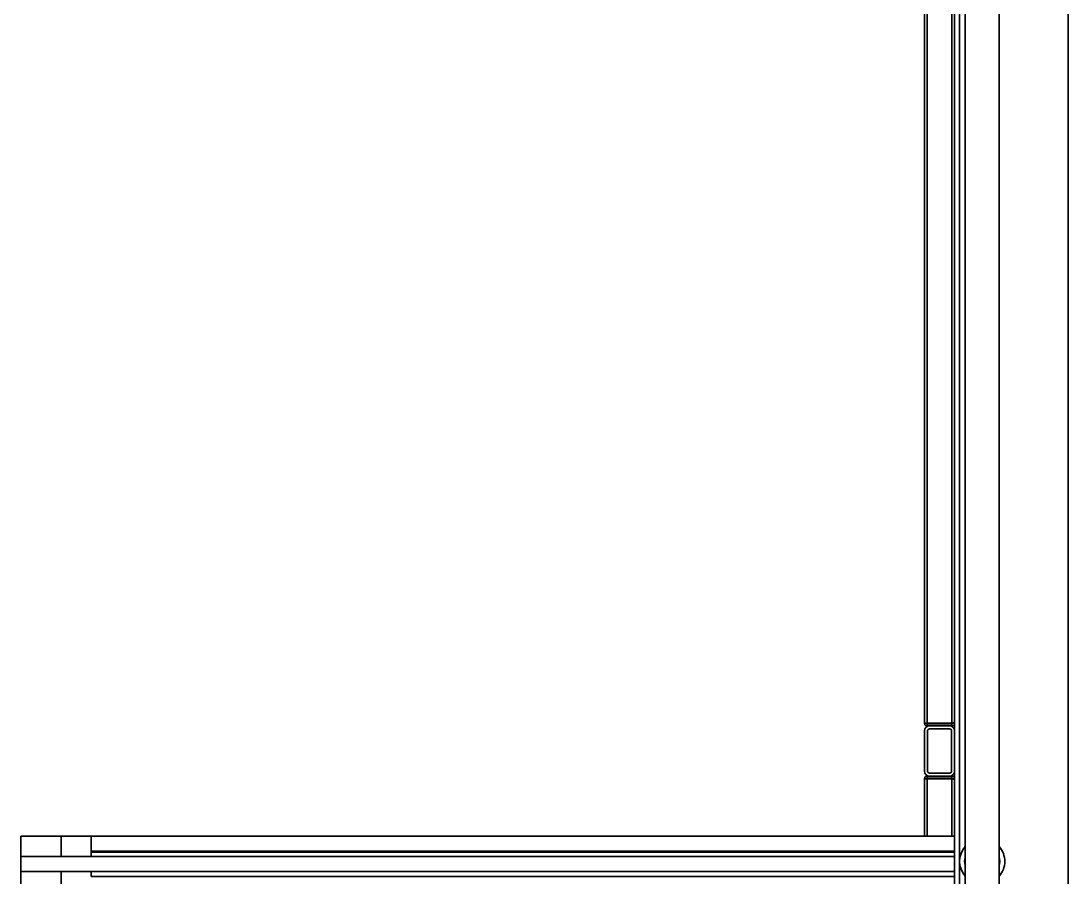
# Model space of a CAD drawing. Header units: millimetres. Extents: x -1052 to 3351, y 0 to 2015.
# Drawn here: x -393.81 to -378.38, y 1710.65 to 1723.27 of the extents above; entities that cross this region are included whole.
import ezdxf

# ---------------------------------------------------------------- set-up
doc = ezdxf.new("R2010")
doc.units = ezdxf.units.MM

msp = doc.modelspace()

# ---------------------------------------------------------------- linework, layer by layer
at = {"color": 7, "linetype": 'Continuous', "lineweight": 35}
for p, q in [((-380.0511, 1699.1993), (-380.0511, 1769.0166)), ((-380.0511, 1699.1993), (-380.0511, 1769.0166)), ((-379.9771, 1699.1993), (-379.9771, 1769.0166)), ((-379.9771, 1699.1993), (-379.9771, 1769.0166)), ((-378.3796, 1699.7835), (-378.3796, 1768.4324)), ((-378.3796, 1699.7835), (-378.3796, 1768.4324)), ((-379.8957, 1732.3699), (-379.8957, 1700.7154)), ((-379.8957, 1732.3699), (-379.8957, 1700.7154)), ((-379.3928, 1700.7154), (-379.3928, 1732.3699)), ((-379.3928, 1700.7154), (-379.3928, 1732.3699)), ((-380.4948, 1712.9222), (-380.4948, 1724.009)), ((-380.4948, 1712.9222), (-380.4948, 1724.009)), ((-380.4543, 1712.9217), (-380.4543, 1724.0095)), ((-380.4543, 1712.9217), (-380.4543, 1724.0095)), ((-380.0915, 1712.9217), (-380.0915, 1724.0095)), ((-380.0915, 1712.9217), (-380.0915, 1724.0095)), ((-380.4948, 1712.2161), (-380.4948, 1712.8077)), ((-380.4948, 1712.2161), (-380.4948, 1712.8077)), ((-380.4543, 1712.9217), (-380.0915, 1712.9217)), ((-380.4543, 1712.9217), (-380.0915, 1712.9217)), ((-380.4543, 1712.8817), (-380.4543, 1712.9113)), ((-380.4543, 1712.9113), (-380.0915, 1712.9113)), ((-380.4543, 1712.8817), (-380.4543, 1712.9113)), ((-380.4543, 1712.9113), (-380.0915, 1712.9113)), ((-380.4543, 1712.8817), (-380.4209, 1712.8817)), ((-380.4543, 1712.8817), (-380.4209, 1712.8817)), ((-380.4504, 1712.2161), (-380.4504, 1712.8077)), ((-380.4504, 1712.2161), (-380.4504, 1712.8077)), ((-380.4209, 1712.8817), (-380.125, 1712.8817)), ((-380.4209, 1712.8817), (-380.125, 1712.8817)), ((-380.4209, 1712.8373), (-380.125, 1712.8373)), ((-380.4209, 1712.8373), (-380.125, 1712.8373)), ((-380.125, 1712.8817), (-380.0915, 1712.8817)), ((-380.125, 1712.8817), (-380.0915, 1712.8817)), ((-380.0954, 1712.8077), (-380.0954, 1712.2161)), ((-380.0954, 1712.8077), (-380.0954, 1712.2161)), ((-380.0915, 1712.9113), (-380.0915, 1712.8817)), ((-380.0915, 1712.9113), (-380.0915, 1712.8817)), ((-380.0511, 1712.9222), (-380.0806, 1712.9222)), ((-380.0511, 1712.9222), (-380.0806, 1712.9222)), ((-380.125, 1712.1865), (-380.4209, 1712.1865)), ((-380.125, 1712.1865), (-380.4209, 1712.1865)), ((-380.4948, 1711.2546), (-380.4948, 1712.1016)), ((-380.4948, 1711.2546), (-380.4948, 1712.1016)), ((-380.4543, 1712.1421), (-380.4543, 1712.1125)), ((-380.4543, 1712.1421), (-380.4209, 1712.1421)), ((-380.4543, 1712.1421), (-380.4543, 1712.1125)), ((-380.4543, 1712.1421), (-380.4209, 1712.1421)), ((-380.4543, 1712.1125), (-380.0915, 1712.1125)), ((-380.4543, 1712.1125), (-380.0915, 1712.1125)), ((-380.4543, 1712.102), (-380.0915, 1712.102)), ((-380.4543, 1711.2546), (-380.4543, 1712.102)), ((-380.4543, 1712.102), (-380.0915, 1712.102)), ((-380.4543, 1711.2546), (-380.4543, 1712.102)), ((-380.125, 1712.1421), (-380.4209, 1712.1421)), ((-380.125, 1712.1421), (-380.4209, 1712.1421)), ((-380.125, 1712.1421), (-380.0915, 1712.1421)), ((-380.125, 1712.1421), (-380.0915, 1712.1421)), ((-380.0915, 1712.1125), (-380.0915, 1712.1421)), ((-380.0915, 1712.1125), (-380.0915, 1712.1421)), ((-380.0915, 1711.2546), (-380.0915, 1712.102)), ((-380.0915, 1711.2546), (-380.0915, 1712.102)), ((-380.0511, 1712.1016), (-380.0806, 1712.1016)), ((-380.0511, 1712.1016), (-380.0806, 1712.1016)), ((-393.8074, 1711.2546), (-393.8074, 1710.9587)), ((-393.2158, 1711.2546), (-393.8074, 1711.2546)), ((-393.8074, 1711.2546), (-393.8074, 1710.9587)), ((-393.2158, 1711.2546), (-393.8074, 1711.2546)), ((-392.772, 1711.2546), (-393.2158, 1711.2546)), ((-393.2158, 1710.9587), (-393.2158, 1711.2546)), ((-392.772, 1711.2546), (-393.2158, 1711.2546)), ((-393.2158, 1710.9587), (-393.2158, 1711.2546)), ((-392.772, 1710.9587), (-392.772, 1711.2546)), ((-380.0511, 1711.2546), (-392.772, 1711.2546)), ((-392.772, 1711.0342), (-392.772, 1711.2546)), ((-392.772, 1710.9587), (-392.772, 1711.2546)), ((-380.0511, 1711.2546), (-392.772, 1711.2546)), ((-392.772, 1711.0342), (-392.772, 1711.2546)), ((-380.0511, 1710.9587), (-393.8074, 1710.9587)), ((-393.8074, 1710.9587), (-393.8074, 1710.7369)), ((-380.0511, 1710.9587), (-393.8074, 1710.9587)), ((-393.8074, 1710.9587), (-393.8074, 1710.7369)), ((-380.0511, 1711.0342), (-392.772, 1711.0342)), ((-380.0511, 1711.0342), (-392.772, 1711.0342)), ((-380.0511, 1711.0194), (-392.772, 1711.0194)), ((-380.0511, 1711.0194), (-392.772, 1711.0194)), ((-393.8074, 1710.7369), (-393.8074, 1707.7785)), ((-380.0511, 1710.7369), (-393.8074, 1710.7369)), ((-393.8074, 1710.7369), (-393.8074, 1707.7785)), ((-380.0511, 1710.7369), (-393.8074, 1710.7369)), ((-393.2158, 1707.7785), (-393.2158, 1710.7369)), ((-393.2158, 1707.7785), (-393.2158, 1710.7369)), ((-392.772, 1710.6629), (-392.772, 1710.7369)), ((-392.772, 1710.6629), (-392.772, 1710.7369)), ((-380.0511, 1710.6629), (-392.772, 1710.6629)), ((-380.0511, 1710.6629), (-392.772, 1710.6629))]:
    msp.add_line(p, q, dxfattribs=at)
for points in [[(-379.3854, 1710.8848), (-379.3881, 1710.9216), (-379.3928, 1710.9462)], [(-379.3854, 1710.8848), (-379.3881, 1710.9216), (-379.3928, 1710.9462)], [(-379.3928, 1710.8234), (-379.3881, 1710.848), (-379.3854, 1710.8848)], [(-379.3928, 1710.8234), (-379.3881, 1710.848), (-379.3854, 1710.8848)]]:
    msp.add_lwpolyline(points, dxfattribs=at)
for centre, radius, start, end in [((-380.4209, 1712.8077), 0.074, 90, 180), ((-380.4209, 1712.8077), 0.074, 90, 180), ((-380.4209, 1712.8077), 0.0296, 90, 180), ((-380.4209, 1712.8077), 0.0296, 90, 180), ((-380.125, 1712.8077), 0.074, 0, 90), ((-380.125, 1712.8077), 0.074, 0, 90), ((-380.125, 1712.8077), 0.0296, 0, 90), ((-380.125, 1712.8077), 0.0296, 0, 90), ((-380.4209, 1712.2161), 0.074, 180, 270), ((-380.4209, 1712.2161), 0.074, 180, 270), ((-380.4209, 1712.2161), 0.0296, 180, 270), ((-380.4209, 1712.2161), 0.0296, 180, 270), ((-380.125, 1712.2161), 0.074, 270, 0), ((-380.125, 1712.2161), 0.0296, 270, 0), ((-380.125, 1712.2161), 0.074, 270, 0), ((-380.125, 1712.2161), 0.0296, 270, 0), ((-379.6443, 1710.8848), 0.3328, 139.07394, 220.92606), ((-379.6443, 1710.8848), 0.3328, 139.07394, 220.92606), ((-379.6443, 1710.8848), 0.3328, 0, 40.92606), ((-379.6443, 1710.8848), 0.3328, 0, 40.92606), ((-379.6443, 1710.8848), 0.2589, 166.27087, 193.72913), ((-379.6443, 1710.8848), 0.2589, 166.27087, 193.72913), ((-379.6443, 1710.8848), 0.3328, 319.07394, 0), ((-379.6443, 1710.8848), 0.3328, 319.07394, 0)]:
    msp.add_arc(centre, radius, start, end, dxfattribs=at)
for points, knots in [([(-380.4543, 1712.9217), (-380.4596, 1712.9218), (-380.4702, 1712.9218), (-380.4836, 1712.9219), (-380.493, 1712.9221), (-380.4942, 1712.9221), (-380.4948, 1712.9222)], [0, 0, 0, 0, 0.6842279, 1.368491, 2.0527012, 2.7369365, 2.7369365, 2.7369365, 2.7369365]), ([(-380.4948, 1712.9222), (-380.4942, 1712.9169), (-380.493, 1712.9062), (-380.4836, 1712.8929), (-380.4702, 1712.8835), (-380.4596, 1712.8823), (-380.4543, 1712.8817)], [0, 0, 0, 0, 1.0718665, 2.143427, 3.215319, 4.2870214, 4.2870214, 4.2870214, 4.2870214]), ([(-380.4543, 1712.9217), (-380.4596, 1712.9218), (-380.4702, 1712.9218), (-380.4836, 1712.9219), (-380.493, 1712.9221), (-380.4942, 1712.9221), (-380.4948, 1712.9222)], [0, 0, 0, 0, 0.6842279, 1.368491, 2.0527012, 2.7369365, 2.7369365, 2.7369365, 2.7369365]), ([(-380.4948, 1712.9222), (-380.4942, 1712.9169), (-380.493, 1712.9062), (-380.4836, 1712.8929), (-380.4702, 1712.8835), (-380.4596, 1712.8823), (-380.4543, 1712.8817)], [0, 0, 0, 0, 1.0718665, 2.143427, 3.215319, 4.2870214, 4.2870214, 4.2870214, 4.2870214]), ([(-380.4652, 1712.9222), (-380.4651, 1712.9207), (-380.4647, 1712.9179), (-380.4622, 1712.9143), (-380.4586, 1712.9118), (-380.4558, 1712.9114), (-380.4543, 1712.9113)], [0, 0, 0, 0, 0.2884172, 0.5769985, 0.8655452, 1.1540563, 1.1540563, 1.1540563, 1.1540563]), ([(-380.4652, 1712.9222), (-380.4651, 1712.9207), (-380.4647, 1712.9179), (-380.4622, 1712.9143), (-380.4586, 1712.9118), (-380.4558, 1712.9114), (-380.4543, 1712.9113)], [0, 0, 0, 0, 0.2884172, 0.5769985, 0.8655452, 1.1540563, 1.1540563, 1.1540563, 1.1540563]), ([(-380.0511, 1712.9326), (-380.0516, 1712.9318), (-380.0526, 1712.9301), (-380.0604, 1712.9277), (-380.0712, 1712.9253), (-380.0823, 1712.9233), (-380.0892, 1712.9221), (-380.0915, 1712.9217)], [0, 0, 0, 0, 0.6790585, 1.3053715, 1.9316647, 2.5579069, 2.8743464, 2.8743464, 2.8743464, 2.8743464]), ([(-380.0511, 1712.9326), (-380.0516, 1712.9318), (-380.0526, 1712.9301), (-380.0604, 1712.9277), (-380.0712, 1712.9253), (-380.0823, 1712.9233), (-380.0892, 1712.9221), (-380.0915, 1712.9217)], [0, 0, 0, 0, 0.6790585, 1.3053715, 1.9316647, 2.5579069, 2.8743464, 2.8743464, 2.8743464, 2.8743464]), ([(-380.0915, 1712.9113), (-380.09, 1712.9115), (-380.0869, 1712.9118), (-380.0833, 1712.9146), (-380.081, 1712.9182), (-380.0808, 1712.9209), (-380.0806, 1712.9222)], [0, 0, 0, 0, 0.3165494, 0.610766, 0.904915, 1.1539322, 1.1539322, 1.1539322, 1.1539322]), ([(-380.0915, 1712.8817), (-380.0865, 1712.8822), (-380.0769, 1712.8833), (-380.0645, 1712.891), (-380.0556, 1712.9018), (-380.0515, 1712.9129), (-380.0512, 1712.9198), (-380.0511, 1712.9222)], [0, 0, 0, 0, 1.0138743, 1.9489557, 2.8840642, 3.8189709, 4.2915591, 4.2915591, 4.2915591, 4.2915591]), ([(-380.0915, 1712.9113), (-380.09, 1712.9115), (-380.0869, 1712.9118), (-380.0833, 1712.9146), (-380.081, 1712.9182), (-380.0808, 1712.9209), (-380.0806, 1712.9222)], [0, 0, 0, 0, 0.3165494, 0.610766, 0.904915, 1.1539322, 1.1539322, 1.1539322, 1.1539322]), ([(-380.0915, 1712.8817), (-380.0865, 1712.8822), (-380.0769, 1712.8833), (-380.0645, 1712.891), (-380.0556, 1712.9018), (-380.0515, 1712.9129), (-380.0512, 1712.9198), (-380.0511, 1712.9222)], [0, 0, 0, 0, 1.0138743, 1.9489557, 2.8840642, 3.8189709, 4.2915591, 4.2915591, 4.2915591, 4.2915591]), ([(-380.4543, 1712.1421), (-380.4596, 1712.1415), (-380.4702, 1712.1403), (-380.4836, 1712.1309), (-380.493, 1712.1175), (-380.4942, 1712.1069), (-380.4948, 1712.1016)], [0, 0, 0, 0, 1.071748, 2.1435063, 3.2152646, 4.2871299, 4.2871299, 4.2871299, 4.2871299]), ([(-380.4543, 1712.1421), (-380.4596, 1712.1415), (-380.4702, 1712.1403), (-380.4836, 1712.1309), (-380.493, 1712.1175), (-380.4942, 1712.1069), (-380.4948, 1712.1016)], [0, 0, 0, 0, 1.071748, 2.1435063, 3.2152646, 4.2871299, 4.2871299, 4.2871299, 4.2871299]), ([(-380.4948, 1712.1016), (-380.4942, 1712.1016), (-380.493, 1712.1017), (-380.4836, 1712.1018), (-380.4702, 1712.1019), (-380.4596, 1712.102), (-380.4543, 1712.102)], [0, 0, 0, 0, 0.684238, 1.3684508, 2.052706, 2.7369365, 2.7369365, 2.7369365, 2.7369365]), ([(-380.4948, 1712.1016), (-380.4942, 1712.1016), (-380.493, 1712.1017), (-380.4836, 1712.1018), (-380.4702, 1712.1019), (-380.4596, 1712.102), (-380.4543, 1712.102)], [0, 0, 0, 0, 0.684238, 1.3684508, 2.052706, 2.7369365, 2.7369365, 2.7369365, 2.7369365]), ([(-380.4543, 1712.1125), (-380.4558, 1712.1123), (-380.4586, 1712.112), (-380.4622, 1712.1095), (-380.4647, 1712.1059), (-380.4651, 1712.103), (-380.4652, 1712.1016)], [0, 0, 0, 0, 0.2885108, 0.5770587, 0.8654404, 1.1540918, 1.1540918, 1.1540918, 1.1540918]), ([(-380.4543, 1712.1125), (-380.4558, 1712.1123), (-380.4586, 1712.112), (-380.4622, 1712.1095), (-380.4647, 1712.1059), (-380.4651, 1712.103), (-380.4652, 1712.1016)], [0, 0, 0, 0, 0.2885108, 0.5770587, 0.8654404, 1.1540918, 1.1540918, 1.1540918, 1.1540918]), ([(-380.0511, 1712.1016), (-380.0516, 1712.1066), (-380.0526, 1712.1163), (-380.0604, 1712.1286), (-380.0712, 1712.1375), (-380.0823, 1712.1416), (-380.0892, 1712.142), (-380.0915, 1712.1421)], [0, 0, 0, 0, 1.0139837, 1.9490284, 2.8842108, 3.8191906, 4.2916732, 4.2916732, 4.2916732, 4.2916732]), ([(-380.0511, 1712.1016), (-380.0516, 1712.1066), (-380.0526, 1712.1163), (-380.0604, 1712.1286), (-380.0712, 1712.1375), (-380.0823, 1712.1416), (-380.0892, 1712.142), (-380.0915, 1712.1421)], [0, 0, 0, 0, 1.0139837, 1.9490284, 2.8842108, 3.8191906, 4.2916732, 4.2916732, 4.2916732, 4.2916732]), ([(-380.0806, 1712.1016), (-380.0808, 1712.1032), (-380.0812, 1712.1062), (-380.084, 1712.1099), (-380.0876, 1712.1121), (-380.0903, 1712.1124), (-380.0915, 1712.1125)], [0, 0, 0, 0, 0.3165991, 0.6108275, 0.9048787, 1.1539981, 1.1539981, 1.1539981, 1.1539981]), ([(-380.0806, 1712.1016), (-380.0808, 1712.1032), (-380.0812, 1712.1062), (-380.084, 1712.1099), (-380.0876, 1712.1121), (-380.0903, 1712.1124), (-380.0915, 1712.1125)], [0, 0, 0, 0, 0.3165991, 0.6108275, 0.9048787, 1.1539981, 1.1539981, 1.1539981, 1.1539981]), ([(-380.0915, 1712.102), (-380.0865, 1712.1012), (-380.0769, 1712.0995), (-380.0645, 1712.0971), (-380.0556, 1712.0947), (-380.0515, 1712.0927), (-380.0512, 1712.0916), (-380.0511, 1712.0912)], [0, 0, 0, 0, 0.680531, 1.3081786, 1.9358219, 2.5634289, 2.8805491, 2.8805491, 2.8805491, 2.8805491]), ([(-380.0915, 1712.102), (-380.0865, 1712.1012), (-380.0769, 1712.0995), (-380.0645, 1712.0971), (-380.0556, 1712.0947), (-380.0515, 1712.0927), (-380.0512, 1712.0916), (-380.0511, 1712.0912)], [0, 0, 0, 0, 0.680531, 1.3081786, 1.9358219, 2.5634289, 2.8805491, 2.8805491, 2.8805491, 2.8805491])]:
    msp.add_open_spline(points, degree=3, knots=knots, dxfattribs=at)

doc.saveas('drawing.dxf')
